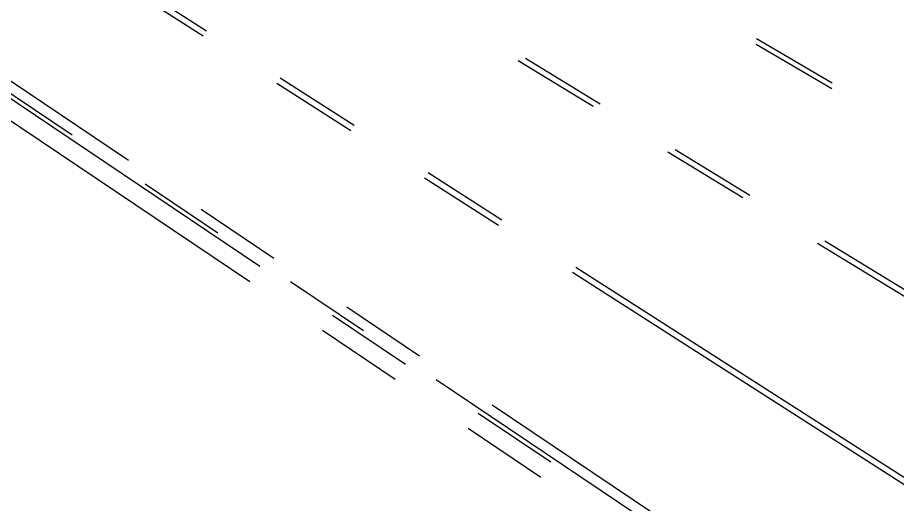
# Model space of a CAD drawing. Extents: x 3 to 592, y 5 to 207.
# Drawn here: x 96.25 to 108.99, y 28.87 to 35.92 of the extents above; entities that cross this region are included whole.
import ezdxf

# ---------------------------------------------------------------- set-up
doc = ezdxf.new("R2010")
doc.units = 0
doc.layers.get('0').update_dxf_attribs({"linetype": 'CONTINUOUS'})

msp = doc.modelspace()

# ---------------------------------------------------------------- linework, layer by layer
at = {"color": 7}
for points in [[(96.403654, 37.389541), (98.989201, 35.733876)], [(96.403654, 37.389541), (98.989201, 35.733876)], [(98.940523, 35.653073), (96.359098, 37.306109)], [(98.940523, 35.653073), (96.359098, 37.306109)], [(93.824601, 36.391674), (97.04615, 34.224471)], [(93.824601, 36.391674), (97.04615, 34.224471)], [(99.762403, 32.315637), (94.5134, 35.846738)], [(99.762403, 32.315637), (94.5134, 35.846738)], [(99.616036, 32.096279), (94.367032, 35.627381)], [(99.616036, 32.096279), (94.367032, 35.627381)], [(106.953278, 35.619252), (108.049919, 34.978723)], [(106.953278, 35.619252), (108.049919, 34.978723)], [(95.401553, 35.511105), (97.859147, 33.857861)], [(95.401553, 35.511105), (97.859147, 33.857861)], [(108.044839, 34.893927), (106.948196, 35.534454)], [(108.044839, 34.893927), (106.948196, 35.534454)], [(104.586804, 34.633793), (103.50278, 35.295452)], [(104.586804, 34.633793), (103.50278, 35.295452)], [(103.607686, 35.333724), (104.691707, 34.67206)], [(103.607686, 35.333724), (104.691707, 34.67206)], [(100.058714, 35.049009), (101.128227, 34.364143)], [(100.058714, 35.049009), (101.128227, 34.364143)], [(101.079545, 34.283333), (100.010034, 34.968203)], [(101.079545, 34.283333), (100.010034, 34.968203)], [(106.754851, 33.310474), (105.670827, 33.972133)], [(106.754851, 33.310474), (105.670827, 33.972133)], [(105.775728, 34.010396), (106.859748, 33.348733)], [(105.775728, 34.010396), (106.859748, 33.348733)], [(102.19774, 33.679276), (103.267253, 32.994409)], [(102.19774, 33.679276), (103.267253, 32.994409)], [(98.0999, 33.515591), (99.15365, 32.806711)], [(98.0999, 33.515591), (99.15365, 32.806711)], [(103.218567, 32.913594), (102.149056, 33.598464)], [(103.218567, 32.913594), (102.149056, 33.598464)], [(98.912904, 33.148991), (99.96666, 32.44012)], [(98.912904, 33.148991), (99.96666, 32.44012)], [(113.258992, 29.340519), (107.838874, 32.648815)], [(113.258992, 29.340519), (107.838874, 32.648815)], [(107.943769, 32.687069), (113.363873, 29.37875)], [(107.943769, 32.687069), (113.363873, 29.37875)], [(104.336765, 32.309543), (109.68433, 28.88521)], [(104.336765, 32.309543), (109.68433, 28.88521)], [(109.635632, 28.804376), (104.288078, 32.228724)], [(109.635632, 28.804376), (104.288078, 32.228724)], [(100.207401, 32.097832), (101.261151, 31.388952)], [(100.207401, 32.097832), (101.261151, 31.388952)], [(101.020417, 31.73125), (102.074173, 31.022379)], [(101.020417, 31.73125), (102.074173, 31.022379)], [(101.869906, 30.897881), (100.816155, 31.606759)], [(101.869906, 30.897881), (100.816155, 31.606759)], [(101.723539, 30.678523), (100.669787, 31.387401)], [(101.723539, 30.678523), (100.669787, 31.387401)], [(102.314901, 30.680072), (107.583652, 27.135674)], [(102.314901, 30.680072), (107.583652, 27.135674)], [(103.127929, 30.313509), (108.396711, 26.769156)], [(103.127929, 30.313509), (108.396711, 26.769156)], [(103.977409, 29.480125), (102.923658, 30.189003)], [(103.977409, 29.480125), (102.923658, 30.189003)], [(103.831042, 29.260768), (102.77729, 29.969646)], [(103.831042, 29.260768), (102.77729, 29.969646)]]:
    msp.add_lwpolyline(points, dxfattribs=at)

doc.saveas('drawing.dxf')
